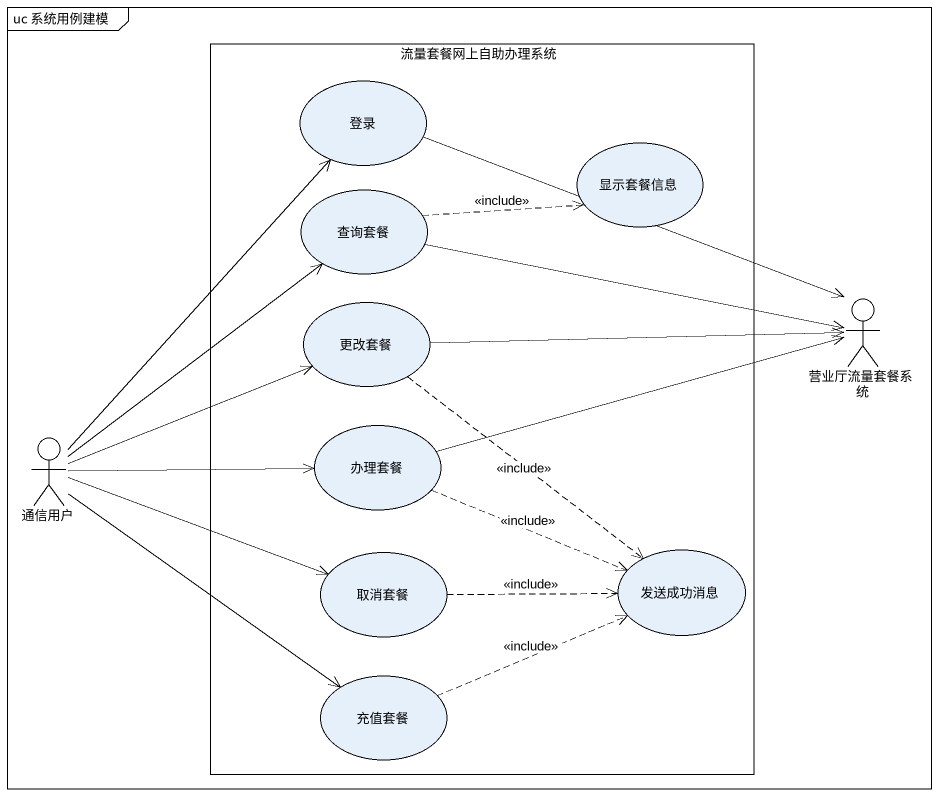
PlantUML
@startuml
mainframe uc 系统用例建模
rectangle 流量套餐网上自助办理系统 {
  usecase 登录
  usecase 显示套餐信息
  usecase 查询套餐
  usecase 更改套餐
  usecase 办理套餐
  usecase 取消套餐
  usecase 发送成功消息
  usecase 充值套餐
}
actor 营业厅流量套餐系统
actor 通信用户
登录 -right-> 营业厅流量套餐系统
查询套餐 .right.> 显示套餐信息 : <<include>>
查询套餐 -right-> 营业厅流量套餐系统
更改套餐 -right-> 营业厅流量套餐系统
更改套餐 ..> 发送成功消息 : <<include>>
通信用户 -up-> 登录
通信用户 -up-> 查询套餐
通信用户 -right-> 更改套餐
通信用户 -right-> 办理套餐
通信用户 -right-> 取消套餐
通信用户 -right-> 充值套餐
办理套餐 -right-> 营业厅流量套餐系统
办理套餐 .right.> 发送成功消息 : <<include>>
取消套餐 .right.> 发送成功消息 : <<include>>
充值套餐 .right.> 发送成功消息 : <<include>>
@enduml
